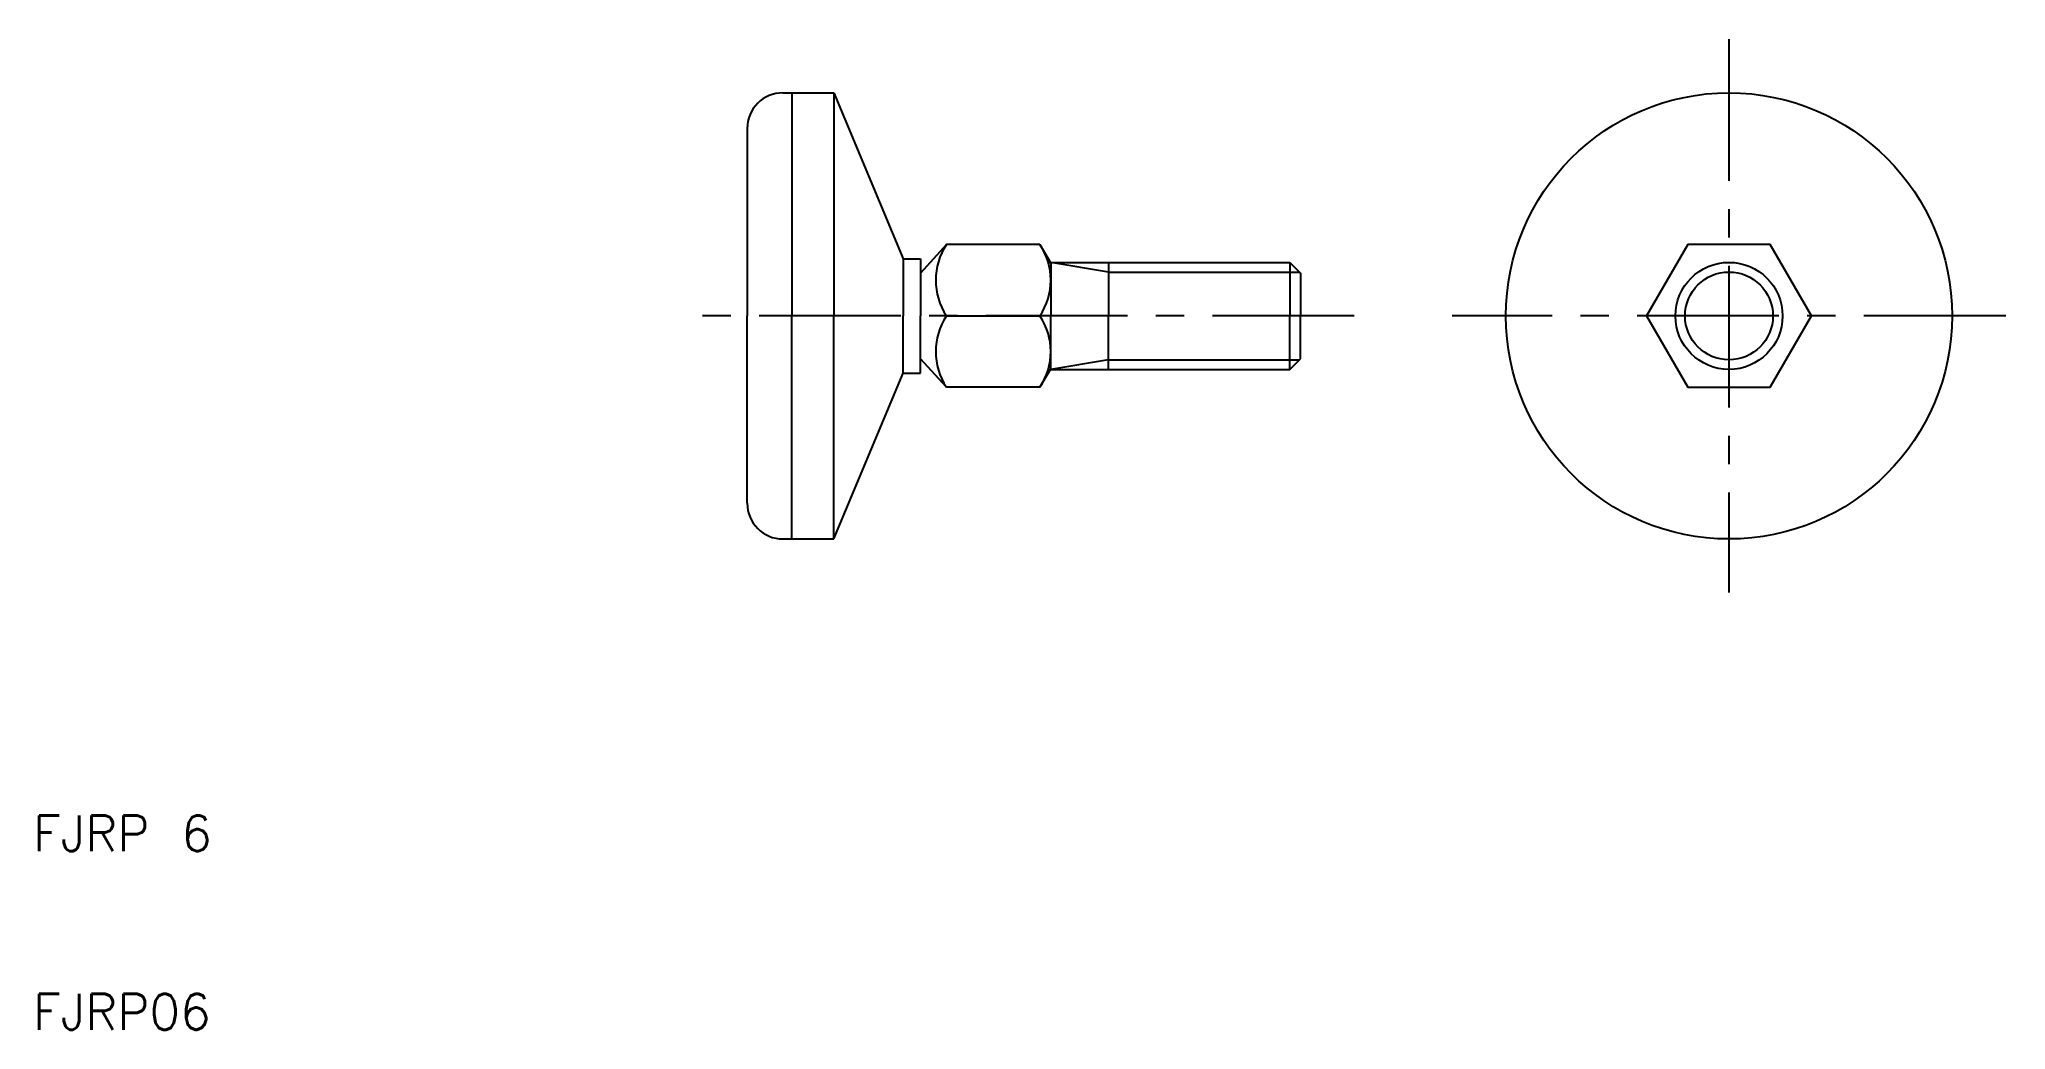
# Model space of a CAD drawing. Extents: x 10 to 120, y 10 to 66.
import ezdxf

# ---------------------------------------------------------------- set-up
doc = ezdxf.new("R2010")
doc.units = 0
doc.header["$LTSCALE"] = 0.25
doc.linetypes.add('CENTER', pattern=[50.8, 31.75, -6.35, 6.35, -6.35])
doc.layers.get('0').update_dxf_attribs({"linetype": 'CONTINUOUS'})
doc.layers.add('CENTER', color=1, linetype='CENTER')
doc.styles.get("Standard").update_dxf_attribs({"font": 'txt.shx', "bigfont": 'extfont.shx'})

msp = doc.modelspace()

# ---------------------------------------------------------------- linework, layer by layer
at = {"color": 7, "linetype": 'CONTINUOUS'}
for p, q in [((52, 62.5), (54.85, 62.5)), ((52.49, 62.5), (52.49, 50)), ((54.85, 62.5), (58.73, 53.2)), ((54.85, 62.5), (54.85, 50)), ((50, 60.5), (50, 50)), ((61.16, 54), (59.7, 52.4)), ((66.4, 54), (61.16, 54)), ((66.4, 54), (67, 52.96)), ((102.69, 54), (100.38, 50)), ((107.31, 54), (102.69, 54)), ((109.62, 50), (107.31, 54)), ((58.73, 53.2), (59.7, 53.2)), ((58.73, 53.2), (58.73, 50)), ((59.7, 53.2), (59.7, 52.4)), ((66.86, 53), (80.4, 53)), ((67, 53), (67, 50)), ((67, 52.96), (67, 53)), ((70.23, 53), (70.23, 50)), ((80.4, 53), (81, 52.4)), ((80.4, 53), (80.4, 50)), ((59.7, 52.4), (59.7, 50)), ((81, 52.4), (81, 50)), ((50, 39.5), (50, 50)), ((52.49, 37.5), (52.49, 50)), ((54.85, 37.5), (54.85, 50)), ((58.73, 46.8), (58.73, 50)), ((59.7, 47.6), (59.7, 50)), ((61.16, 50), (66.4, 50)), ((67, 47), (67, 50)), ((70.23, 47), (70.23, 50)), ((80.4, 47), (80.4, 50)), ((81, 47.6), (81, 50)), ((100.38, 50), (102.69, 46)), ((107.31, 46), (109.62, 50)), ((61.16, 46), (59.7, 47.6)), ((59.7, 46.8), (59.7, 47.6)), ((80.4, 47), (81, 47.6)), ((54.85, 37.5), (58.73, 46.8)), ((58.73, 46.8), (59.7, 46.8)), ((66.4, 46), (67, 47.04)), ((66.86, 47), (80.4, 47)), ((67, 47.04), (67, 47)), ((66.4, 46), (61.16, 46)), ((102.69, 46), (107.31, 46)), ((52, 37.5), (54.85, 37.5))]:
    msp.add_line(p, q, dxfattribs=at)
at = {"color": 3, "linetype": 'CONTINUOUS'}
for p, q in [((70.23, 52.46), (67, 53)), ((70.23, 52.46), (80.94, 52.46)), ((70.23, 47.54), (67, 47)), ((70.23, 47.54), (80.94, 47.54))]:
    msp.add_line(p, q, dxfattribs=at)
at = {"color": 7, "linetype": 'CONTINUOUS'}
for radius in [12.5, 3]:
    msp.add_circle((105, 50), radius, dxfattribs=at)
at = {"color": 3, "linetype": 'CONTINUOUS'}
msp.add_circle((105, 50), 2.46, dxfattribs=at)
at = {"color": 7, "linetype": 'CONTINUOUS'}
for centre, radius, start, end in [((52, 60.5), 2, 90, 180), ((64.19, 52), 3.63, 146.6015, 213.3985), ((63.37, 52), 3.63, 326.6015, 33.3985), ((64.19, 48), 3.63, 146.6015, 213.3985), ((63.37, 48), 3.63, 326.6015, 33.3985), ((52, 39.5), 2, 180, 270)]:
    msp.add_arc(centre, radius, start, end, dxfattribs=at)
at = {"layer": 'CENTER', "color": 1, "linetype": 'CENTER'}
for p, q in [((105, 65.5), (105, 34.5)), ((84, 50), (47, 50)), ((120.5, 50), (89.5, 50))]:
    msp.add_line(p, q, dxfattribs=at)

# ---------------------------------------------------------------- texts
at = {"color": 7, "linetype": 'CONTINUOUS'}
for s, p in [('FJRP 6', (10, 20)), ('FJRP06', (10, 10))]:
    msp.add_text(s, height=2, dxfattribs=at).set_placement(p)

doc.saveas('drawing.dxf')
